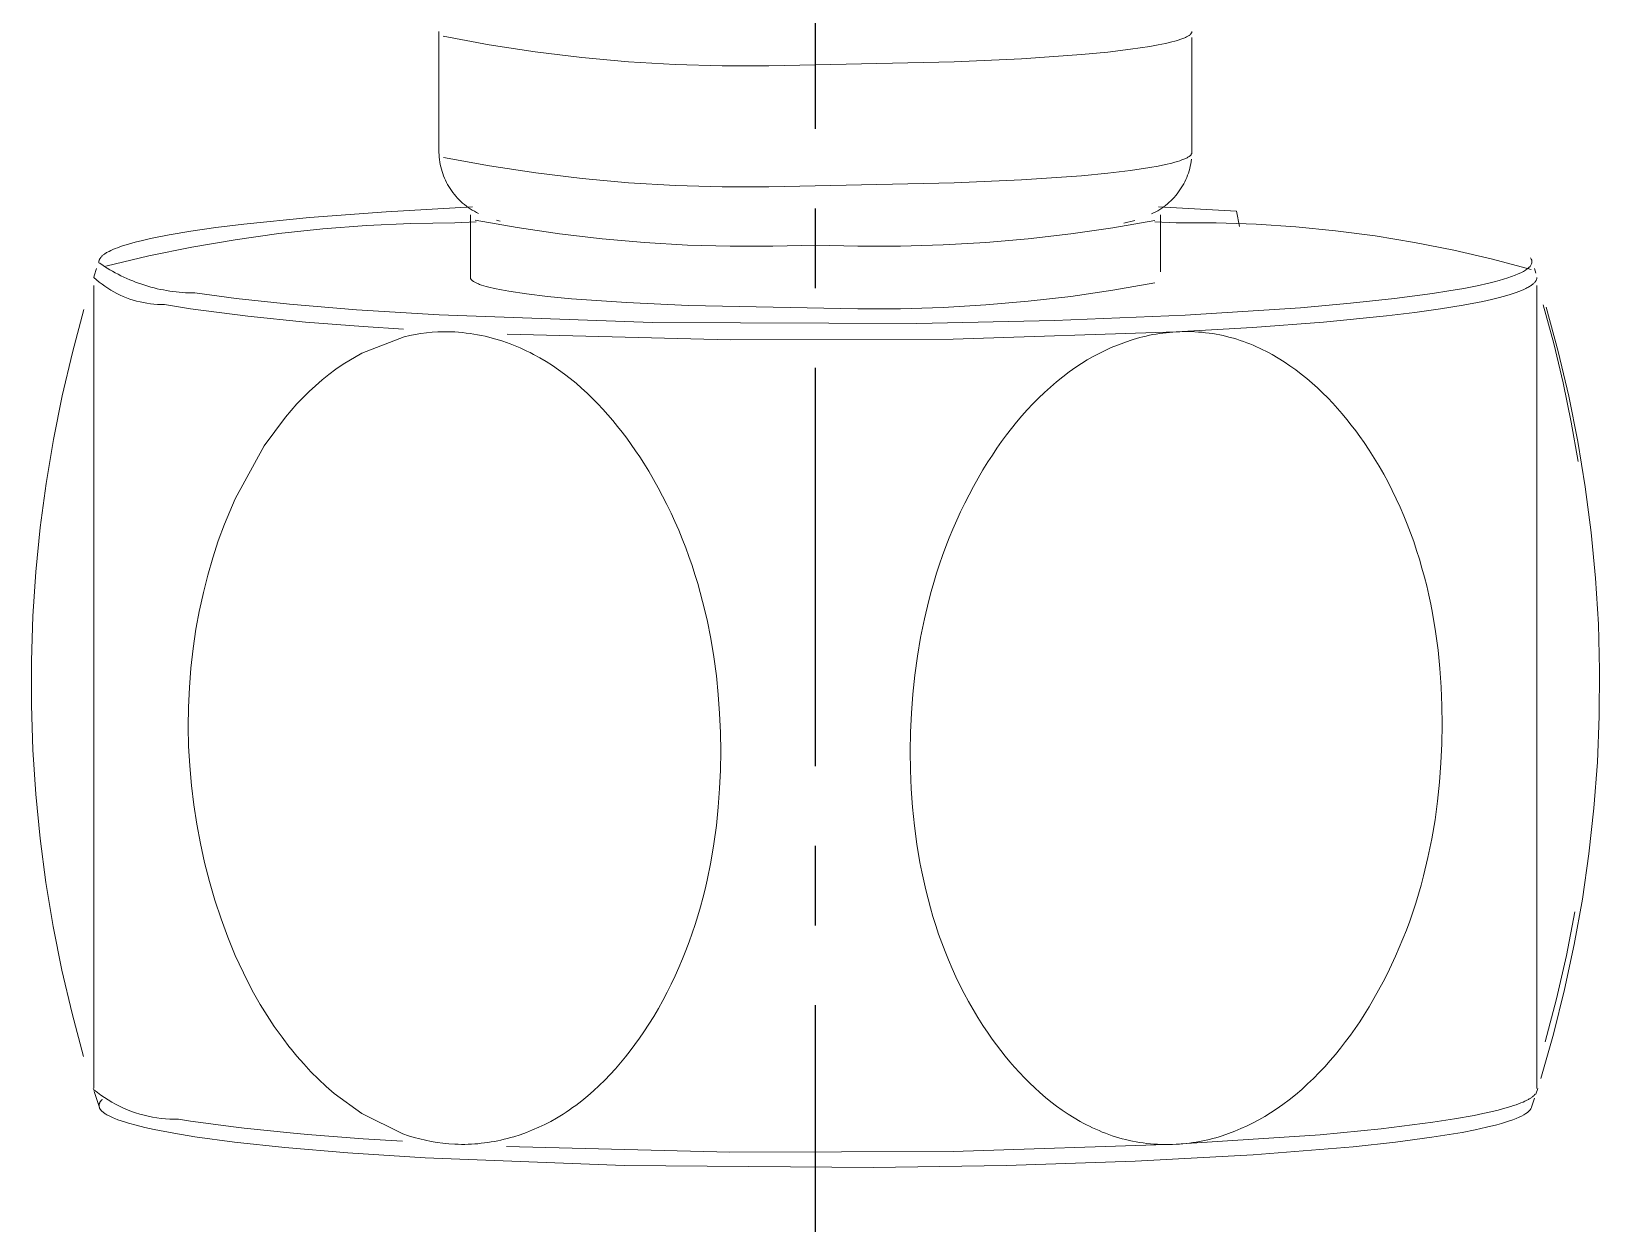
# Model space of a CAD drawing. Header units: millimetres. Extents: x 1991 to 2585, y -1131 to -711.
# Drawn here: x 2390.38 to 2415.38, y -1083.17 to -1064.16 of the extents above; entities that cross this region are included whole.
import ezdxf

# ---------------------------------------------------------------- set-up
doc = ezdxf.new("R2010")
doc.units = ezdxf.units.MM
doc.header["$LTSCALE"] = 0.1
doc.linetypes.add('CENTERX2', pattern=[101.6, 63.5, -12.7, 12.7, -12.7])
doc.layers.get('0').update_dxf_attribs({"lineweight": 13})
doc.layers.add('CENTER', color=1, linetype='CENTERX2')

msp = doc.modelspace()

# ---------------------------------------------------------------- linework, layer by layer
for p, q in [((2396.881, -1064.162), (2396.881, -1066.093)), ((2397.679, -1064.374), (2396.947, -1064.238)), ((2408.688, -1064.293), (2408.65, -1064.306)), ((2408.723, -1064.281), (2408.688, -1064.293)), ((2408.739, -1064.275), (2408.723, -1064.281)), ((2408.754, -1064.269), (2408.739, -1064.275)), ((2408.768, -1064.263), (2408.754, -1064.269)), ((2408.781, -1064.257), (2408.768, -1064.263)), ((2408.794, -1064.251), (2408.781, -1064.257)), ((2408.805, -1064.245), (2408.794, -1064.251)), ((2408.816, -1064.239), (2408.805, -1064.245)), ((2408.826, -1064.233), (2408.816, -1064.239)), ((2408.835, -1064.227), (2408.826, -1064.233)), ((2408.843, -1064.221), (2408.835, -1064.227)), ((2408.851, -1064.215), (2408.843, -1064.221)), ((2408.857, -1064.209), (2408.851, -1064.215)), ((2408.863, -1064.203), (2408.857, -1064.209)), ((2408.868, -1064.197), (2408.863, -1064.203)), ((2408.872, -1064.191), (2408.868, -1064.197)), ((2408.876, -1064.185), (2408.872, -1064.191)), ((2408.878, -1064.179), (2408.876, -1064.185)), ((2408.88, -1064.173), (2408.878, -1064.179)), ((2408.881, -1064.167), (2408.88, -1064.173)), ((2408.881, -1064.162), (2408.881, -1064.167)), ((2408.881, -1066.093), (2408.881, -1064.259)), ((2398.416, -1064.487), (2397.679, -1064.374)), ((2399.157, -1064.577), (2398.416, -1064.487)), ((2407.124, -1064.531), (2406.165, -1064.599)), ((2407.54, -1064.491), (2407.124, -1064.531)), ((2407.903, -1064.448), (2407.54, -1064.491)), ((2408.211, -1064.402), (2407.903, -1064.448)), ((2408.343, -1064.378), (2408.211, -1064.402)), ((2408.46, -1064.354), (2408.343, -1064.378)), ((2408.562, -1064.33), (2408.46, -1064.354)), ((2408.608, -1064.318), (2408.562, -1064.33)), ((2408.65, -1064.306), (2408.608, -1064.318)), ((2399.9, -1064.645), (2399.157, -1064.577)), ((2400.646, -1064.689), (2399.9, -1064.645)), ((2401.392, -1064.711), (2400.646, -1064.689)), ((2402.137, -1064.709), (2401.392, -1064.711)), ((2405.09, -1064.648), (2402.137, -1064.709)), ((2406.165, -1064.599), (2405.09, -1064.648)), ((2396.881, -1066.093), (2396.883, -1066.131)), ((2396.883, -1066.131), (2396.886, -1066.169)), ((2396.886, -1066.169), (2396.89, -1066.207)), ((2396.89, -1066.207), (2396.895, -1066.245)), ((2396.895, -1066.245), (2396.902, -1066.283)), ((2396.902, -1066.283), (2396.91, -1066.32)), ((2397.686, -1066.308), (2396.954, -1066.174)), ((2408.46, -1066.285), (2408.343, -1066.31)), ((2408.562, -1066.261), (2408.46, -1066.285)), ((2408.608, -1066.249), (2408.562, -1066.261)), ((2408.65, -1066.237), (2408.608, -1066.249)), ((2408.688, -1066.225), (2408.65, -1066.237)), ((2408.723, -1066.212), (2408.688, -1066.225)), ((2408.739, -1066.206), (2408.723, -1066.212)), ((2408.754, -1066.2), (2408.739, -1066.206)), ((2408.768, -1066.194), (2408.754, -1066.2)), ((2408.781, -1066.188), (2408.768, -1066.194)), ((2408.794, -1066.182), (2408.781, -1066.188)), ((2408.805, -1066.176), (2408.794, -1066.182)), ((2408.816, -1066.17), (2408.805, -1066.176)), ((2408.826, -1066.164), (2408.816, -1066.17)), ((2408.835, -1066.158), (2408.826, -1066.164)), ((2408.843, -1066.152), (2408.835, -1066.158)), ((2408.851, -1066.146), (2408.843, -1066.152)), ((2408.857, -1066.14), (2408.851, -1066.146)), ((2408.856, -1066.313), (2408.864, -1066.276)), ((2408.863, -1066.134), (2408.857, -1066.14)), ((2408.868, -1066.128), (2408.863, -1066.134)), ((2408.864, -1066.276), (2408.87, -1066.239)), ((2408.872, -1066.122), (2408.868, -1066.128)), ((2408.87, -1066.239), (2408.875, -1066.202)), ((2408.876, -1066.116), (2408.872, -1066.122)), ((2408.878, -1066.11), (2408.876, -1066.116)), ((2408.88, -1066.105), (2408.878, -1066.11)), ((2408.881, -1066.099), (2408.88, -1066.105)), ((2408.881, -1066.093), (2408.881, -1066.099)), ((2396.91, -1066.32), (2396.919, -1066.357)), ((2396.919, -1066.357), (2396.93, -1066.394)), ((2396.93, -1066.394), (2396.942, -1066.43)), ((2396.942, -1066.43), (2396.955, -1066.466)), ((2396.955, -1066.466), (2396.969, -1066.501)), ((2396.969, -1066.501), (2396.984, -1066.536)), ((2396.984, -1066.536), (2397.001, -1066.57)), ((2398.422, -1066.419), (2397.686, -1066.308)), ((2399.162, -1066.508), (2398.422, -1066.419)), ((2399.904, -1066.575), (2399.162, -1066.508)), ((2406.165, -1066.531), (2405.09, -1066.579)), ((2407.124, -1066.463), (2406.165, -1066.531)), ((2407.54, -1066.423), (2407.124, -1066.463)), ((2407.903, -1066.379), (2407.54, -1066.423)), ((2408.211, -1066.333), (2407.903, -1066.379)), ((2408.343, -1066.31), (2408.211, -1066.333)), ((2408.767, -1066.56), (2408.784, -1066.526)), ((2408.784, -1066.526), (2408.799, -1066.492)), ((2408.799, -1066.492), (2408.813, -1066.457)), ((2408.813, -1066.457), (2408.825, -1066.421)), ((2408.825, -1066.421), (2408.837, -1066.385)), ((2408.837, -1066.385), (2408.847, -1066.349)), ((2408.847, -1066.349), (2408.856, -1066.313)), ((2397.001, -1066.57), (2397.019, -1066.604)), ((2397.019, -1066.604), (2397.038, -1066.637)), ((2397.038, -1066.637), (2397.058, -1066.669)), ((2397.058, -1066.669), (2397.08, -1066.701)), ((2397.08, -1066.701), (2397.102, -1066.732)), ((2397.102, -1066.732), (2397.126, -1066.762)), ((2397.126, -1066.762), (2397.15, -1066.791)), ((2397.15, -1066.791), (2397.176, -1066.82)), ((2400.649, -1066.619), (2399.904, -1066.575)), ((2401.394, -1066.641), (2400.649, -1066.619)), ((2402.138, -1066.639), (2401.394, -1066.641)), ((2405.09, -1066.579), (2402.138, -1066.639)), ((2408.599, -1066.808), (2408.623, -1066.779)), ((2408.623, -1066.779), (2408.647, -1066.75)), ((2408.647, -1066.75), (2408.67, -1066.72)), ((2408.67, -1066.72), (2408.691, -1066.69)), ((2408.691, -1066.69), (2408.712, -1066.658)), ((2408.712, -1066.658), (2408.732, -1066.626)), ((2408.732, -1066.626), (2408.75, -1066.593)), ((2408.75, -1066.593), (2408.767, -1066.56)), ((2396.04, -1067.038), (2394.817, -1067.13)), ((2397.414, -1066.961), (2396.04, -1067.038)), ((2397.176, -1066.82), (2397.202, -1066.847)), ((2397.202, -1066.847), (2397.23, -1066.874)), ((2397.23, -1066.874), (2397.258, -1066.9)), ((2397.258, -1066.9), (2397.287, -1066.924)), ((2397.287, -1066.924), (2397.317, -1066.948)), ((2397.317, -1066.948), (2397.348, -1066.97)), ((2397.348, -1066.97), (2397.379, -1066.992)), ((2397.379, -1066.992), (2397.412, -1067.012)), ((2397.412, -1067.012), (2397.445, -1067.031)), ((2397.445, -1067.031), (2397.478, -1067.049)), ((2397.478, -1067.049), (2397.513, -1067.066)), ((2408.271, -1067.057), (2408.305, -1067.039)), ((2408.305, -1067.039), (2408.337, -1067.021)), ((2408.337, -1067.021), (2408.37, -1067.001)), ((2409.593, -1067.03), (2408.349, -1066.961)), ((2408.37, -1067.001), (2408.401, -1066.98)), ((2408.401, -1066.98), (2408.432, -1066.959)), ((2408.432, -1066.959), (2408.462, -1066.936)), ((2408.462, -1066.936), (2408.491, -1066.912)), ((2408.491, -1066.912), (2408.519, -1066.887)), ((2408.519, -1066.887), (2408.546, -1066.862)), ((2408.546, -1066.862), (2408.573, -1066.835)), ((2408.573, -1066.835), (2408.599, -1066.808)), ((2409.641, -1067.275), (2409.593, -1067.03)), ((2393.325, -1067.29), (2392.927, -1067.347)), ((2393.773, -1067.235), (2393.325, -1067.29)), ((2394.817, -1067.13), (2393.773, -1067.235)), ((2395.728, -1067.258), (2395.028, -1067.312)), ((2396.43, -1067.227), (2395.728, -1067.258)), ((2397.131, -1067.217), (2396.43, -1067.227)), ((2397.131, -1067.217), (2397.474, -1067.201)), ((2397.381, -1067.089), (2397.381, -1068.085)), ((2397.46, -1067.17), (2398.129, -1067.289)), ((2397.795, -1067.173), (2397.854, -1067.19)), ((2398.129, -1067.289), (2398.803, -1067.389)), ((2406.949, -1067.391), (2407.621, -1067.293)), ((2407.621, -1067.293), (2408.29, -1067.176)), ((2407.797, -1067.219), (2407.97, -1067.175)), ((2408.237, -1067.073), (2408.271, -1067.057)), ((2408.289, -1067.201), (2408.631, -1067.217)), ((2408.381, -1067.998), (2408.381, -1067.089)), ((2408.631, -1067.217), (2409.268, -1067.217)), ((2409.268, -1067.217), (2409.904, -1067.238)), ((2409.904, -1067.238), (2410.539, -1067.279)), ((2410.539, -1067.279), (2411.172, -1067.341)), ((2391.932, -1067.553), (2391.838, -1067.582)), ((2392.037, -1067.523), (2391.932, -1067.553)), ((2392.155, -1067.494), (2392.037, -1067.523)), ((2392.284, -1067.464), (2392.155, -1067.494)), ((2392.581, -1067.405), (2392.284, -1067.464)), ((2392.927, -1067.347), (2392.581, -1067.405)), ((2393.635, -1067.484), (2392.943, -1067.602)), ((2394.33, -1067.387), (2393.635, -1067.484)), ((2395.028, -1067.312), (2394.33, -1067.387)), ((2398.803, -1067.389), (2399.48, -1067.469)), ((2399.48, -1067.469), (2400.159, -1067.529)), ((2400.159, -1067.529), (2400.84, -1067.569)), ((2404.918, -1067.567), (2405.597, -1067.528)), ((2405.597, -1067.528), (2406.274, -1067.469)), ((2406.274, -1067.469), (2406.949, -1067.391)), ((2411.172, -1067.341), (2411.803, -1067.423)), ((2411.803, -1067.423), (2412.43, -1067.527)), ((2412.43, -1067.527), (2413.054, -1067.65)), ((2391.469, -1067.802), (2391.466, -1067.809)), ((2391.472, -1067.795), (2391.469, -1067.802)), ((2391.475, -1067.788), (2391.472, -1067.795)), ((2391.479, -1067.781), (2391.475, -1067.788)), ((2391.484, -1067.774), (2391.479, -1067.781)), ((2391.489, -1067.768), (2391.484, -1067.774)), ((2391.494, -1067.761), (2391.489, -1067.768)), ((2391.501, -1067.754), (2391.494, -1067.761)), ((2391.507, -1067.747), (2391.501, -1067.754)), ((2391.515, -1067.74), (2391.507, -1067.747)), ((2391.523, -1067.733), (2391.515, -1067.74)), ((2391.531, -1067.726), (2391.523, -1067.733)), ((2391.541, -1067.719), (2391.531, -1067.726)), ((2391.55, -1067.712), (2391.541, -1067.719)), ((2391.561, -1067.705), (2391.55, -1067.712)), ((2391.572, -1067.698), (2391.561, -1067.705)), ((2391.583, -1067.69), (2391.572, -1067.698)), ((2392.255, -1067.742), (2391.572, -1067.904)), ((2391.596, -1067.683), (2391.583, -1067.69)), ((2391.609, -1067.676), (2391.596, -1067.683)), ((2391.622, -1067.669), (2391.609, -1067.676)), ((2391.651, -1067.655), (2391.622, -1067.669)), ((2391.683, -1067.64), (2391.651, -1067.655)), ((2391.718, -1067.626), (2391.683, -1067.64)), ((2391.755, -1067.611), (2391.718, -1067.626)), ((2391.795, -1067.597), (2391.755, -1067.611)), ((2391.838, -1067.582), (2391.795, -1067.597)), ((2392.943, -1067.602), (2392.255, -1067.742)), ((2400.84, -1067.569), (2401.521, -1067.589)), ((2401.521, -1067.589), (2402.202, -1067.589)), ((2402.202, -1067.589), (2402.881, -1067.569)), ((2402.881, -1067.569), (2403.559, -1067.588)), ((2403.559, -1067.588), (2404.239, -1067.587)), ((2404.239, -1067.587), (2404.918, -1067.567)), ((2413.054, -1067.65), (2413.674, -1067.794)), ((2413.674, -1067.794), (2414.289, -1067.958)), ((2414.291, -1067.793), (2414.28, -1067.775)), ((2414.298, -1067.812), (2414.291, -1067.793)), ((2391.423, -1067.942), (2391.386, -1068.058)), ((2391.467, -1067.808), (2391.454, -1067.847)), ((2391.464, -1067.853), (2391.506, -1067.881)), ((2391.506, -1067.881), (2391.548, -1067.909)), ((2391.548, -1067.909), (2391.59, -1067.936)), ((2391.59, -1067.936), (2391.633, -1067.962)), ((2391.633, -1067.962), (2391.677, -1067.987)), ((2391.677, -1067.987), (2391.722, -1068.012)), ((2391.722, -1068.012), (2391.767, -1068.035)), ((2391.767, -1068.035), (2391.812, -1068.058)), ((2413.976, -1068.07), (2414.031, -1068.05)), ((2414.031, -1068.05), (2414.081, -1068.029)), ((2414.081, -1068.029), (2414.125, -1068.009)), ((2414.125, -1068.009), (2414.164, -1067.988)), ((2414.164, -1067.988), (2414.198, -1067.968)), ((2414.198, -1067.968), (2414.227, -1067.948)), ((2414.227, -1067.948), (2414.251, -1067.928)), ((2414.251, -1067.928), (2414.27, -1067.908)), ((2414.27, -1067.908), (2414.284, -1067.888)), ((2414.284, -1067.888), (2414.294, -1067.869)), ((2414.294, -1067.869), (2414.299, -1067.85)), ((2414.3, -1067.831), (2414.298, -1067.812)), ((2414.299, -1067.85), (2414.3, -1067.831)), ((2414.363, -1068.015), (2414.34, -1067.942)), ((2391.385, -1068.06), (2391.381, -1068.085)), ((2391.381, -1068.085), (2391.423, -1068.123)), ((2391.381, -1068.364), (2391.381, -1068.212)), ((2391.423, -1068.123), (2391.466, -1068.159)), ((2391.466, -1068.159), (2391.511, -1068.193)), ((2391.511, -1068.193), (2391.556, -1068.226)), ((2391.556, -1068.226), (2391.602, -1068.257)), ((2391.602, -1068.257), (2391.65, -1068.287)), ((2391.65, -1068.287), (2391.699, -1068.315)), ((2391.812, -1068.058), (2391.858, -1068.08)), ((2391.858, -1068.08), (2391.904, -1068.102)), ((2391.904, -1068.102), (2391.951, -1068.122)), ((2391.951, -1068.122), (2391.999, -1068.141)), ((2391.999, -1068.141), (2392.046, -1068.16)), ((2392.046, -1068.16), (2392.094, -1068.178)), ((2392.094, -1068.178), (2392.143, -1068.194)), ((2392.143, -1068.194), (2392.191, -1068.21)), ((2392.191, -1068.21), (2392.24, -1068.225)), ((2392.24, -1068.225), (2392.29, -1068.239)), ((2392.29, -1068.239), (2392.339, -1068.252)), ((2392.339, -1068.252), (2392.389, -1068.264)), ((2392.389, -1068.264), (2392.439, -1068.275)), ((2392.439, -1068.275), (2392.489, -1068.285)), ((2392.489, -1068.285), (2392.539, -1068.294)), ((2392.539, -1068.294), (2392.589, -1068.302)), ((2392.589, -1068.302), (2392.64, -1068.31)), ((2397.381, -1068.085), (2397.382, -1068.091)), ((2397.382, -1068.091), (2397.383, -1068.096)), ((2397.383, -1068.096), (2397.385, -1068.101)), ((2397.385, -1068.101), (2397.387, -1068.107)), ((2397.387, -1068.107), (2397.39, -1068.112)), ((2397.39, -1068.112), (2397.394, -1068.118)), ((2397.394, -1068.118), (2397.398, -1068.123)), ((2397.398, -1068.123), (2397.404, -1068.128)), ((2397.404, -1068.128), (2397.41, -1068.134)), ((2397.41, -1068.134), (2397.417, -1068.139)), ((2397.417, -1068.139), (2397.424, -1068.145)), ((2397.424, -1068.145), (2397.432, -1068.15)), ((2397.432, -1068.15), (2397.441, -1068.156)), ((2397.441, -1068.156), (2397.451, -1068.162)), ((2397.451, -1068.162), (2397.462, -1068.167)), ((2397.462, -1068.167), (2397.473, -1068.173)), ((2397.473, -1068.173), (2397.486, -1068.178)), ((2397.486, -1068.178), (2397.499, -1068.184)), ((2397.499, -1068.184), (2397.512, -1068.189)), ((2397.512, -1068.189), (2397.527, -1068.195)), ((2397.527, -1068.195), (2397.559, -1068.206)), ((2397.559, -1068.206), (2397.594, -1068.217)), ((2397.594, -1068.217), (2397.632, -1068.228)), ((2397.632, -1068.228), (2397.674, -1068.24)), ((2397.674, -1068.24), (2397.768, -1068.262)), ((2397.768, -1068.262), (2397.875, -1068.284)), ((2397.875, -1068.284), (2397.996, -1068.306)), ((2406.949, -1068.387), (2407.621, -1068.289)), ((2407.621, -1068.289), (2408.29, -1068.173)), ((2412.714, -1068.341), (2412.977, -1068.3)), ((2412.977, -1068.3), (2413.214, -1068.259)), ((2413.214, -1068.259), (2413.426, -1068.217)), ((2413.426, -1068.217), (2413.614, -1068.175)), ((2413.614, -1068.175), (2413.698, -1068.154)), ((2413.698, -1068.154), (2413.776, -1068.133)), ((2413.776, -1068.133), (2413.849, -1068.112)), ((2413.849, -1068.112), (2413.915, -1068.091)), ((2413.915, -1068.091), (2413.976, -1068.07)), ((2414.133, -1068.292), (2414.093, -1068.308)), ((2414.171, -1068.276), (2414.133, -1068.292)), ((2414.205, -1068.26), (2414.171, -1068.276)), ((2414.221, -1068.252), (2414.205, -1068.26)), ((2414.236, -1068.244), (2414.221, -1068.252)), ((2414.25, -1068.236), (2414.236, -1068.244)), ((2414.264, -1068.228), (2414.25, -1068.236)), ((2414.277, -1068.22), (2414.264, -1068.228)), ((2414.289, -1068.212), (2414.277, -1068.22)), ((2414.3, -1068.204), (2414.289, -1068.212)), ((2414.311, -1068.196), (2414.3, -1068.204)), ((2414.321, -1068.188), (2414.311, -1068.196)), ((2414.33, -1068.18), (2414.321, -1068.188)), ((2414.338, -1068.172), (2414.33, -1068.18)), ((2414.346, -1068.164), (2414.338, -1068.172)), ((2414.353, -1068.156), (2414.346, -1068.164)), ((2414.359, -1068.149), (2414.353, -1068.156)), ((2414.364, -1068.141), (2414.359, -1068.149)), ((2414.369, -1068.133), (2414.364, -1068.141)), ((2414.373, -1068.125), (2414.369, -1068.133)), ((2414.376, -1068.117), (2414.373, -1068.125)), ((2414.378, -1068.109), (2414.376, -1068.117)), ((2414.38, -1068.101), (2414.378, -1068.109)), ((2414.381, -1068.093), (2414.38, -1068.101)), ((2414.381, -1068.085), (2414.381, -1068.093)), ((2414.381, -1068.212), (2414.381, -1081.014)), ((2391.381, -1068.777), (2391.381, -1068.364)), ((2391.699, -1068.315), (2391.748, -1068.341)), ((2391.748, -1068.341), (2391.799, -1068.366)), ((2391.799, -1068.366), (2391.85, -1068.389)), ((2391.85, -1068.389), (2391.902, -1068.41)), ((2391.902, -1068.41), (2391.954, -1068.429)), ((2391.954, -1068.429), (2392.008, -1068.446)), ((2392.008, -1068.446), (2392.062, -1068.462)), ((2392.062, -1068.462), (2392.116, -1068.475)), ((2392.116, -1068.475), (2392.171, -1068.487)), ((2392.171, -1068.487), (2392.226, -1068.497)), ((2392.226, -1068.497), (2392.281, -1068.505)), ((2392.281, -1068.505), (2392.337, -1068.511)), ((2392.337, -1068.511), (2392.393, -1068.515)), ((2392.393, -1068.515), (2392.449, -1068.517)), ((2392.449, -1068.517), (2392.505, -1068.518)), ((2392.922, -1068.587), (2392.505, -1068.518)), ((2392.64, -1068.31), (2392.69, -1068.316)), ((2392.69, -1068.316), (2392.741, -1068.321)), ((2392.741, -1068.321), (2392.791, -1068.325)), ((2392.791, -1068.325), (2392.842, -1068.328)), ((2392.842, -1068.328), (2392.892, -1068.331)), ((2392.892, -1068.331), (2392.942, -1068.332)), ((2392.942, -1068.332), (2392.992, -1068.333)), ((2392.992, -1068.333), (2393.651, -1068.421)), ((2393.651, -1068.421), (2394.499, -1068.511)), ((2394.499, -1068.511), (2395.568, -1068.599)), ((2397.996, -1068.306), (2398.278, -1068.348)), ((2398.278, -1068.348), (2398.612, -1068.388)), ((2398.612, -1068.388), (2398.992, -1068.424)), ((2398.992, -1068.424), (2399.872, -1068.487)), ((2399.872, -1068.487), (2400.857, -1068.531)), ((2400.857, -1068.531), (2403.559, -1068.584)), ((2404.918, -1068.563), (2405.597, -1068.524)), ((2405.597, -1068.524), (2406.274, -1068.465)), ((2406.274, -1068.465), (2406.949, -1068.387)), ((2410.614, -1068.567), (2411.41, -1068.497)), ((2411.41, -1068.497), (2412.112, -1068.421)), ((2412.112, -1068.421), (2412.714, -1068.341)), ((2413.203, -1068.527), (2412.841, -1068.587)), ((2413.519, -1068.466), (2413.203, -1068.527)), ((2413.658, -1068.435), (2413.519, -1068.466)), ((2413.786, -1068.404), (2413.658, -1068.435)), ((2413.901, -1068.372), (2413.786, -1068.404)), ((2413.953, -1068.356), (2413.901, -1068.372)), ((2414.003, -1068.34), (2413.953, -1068.356)), ((2414.05, -1068.324), (2414.003, -1068.34)), ((2414.093, -1068.308), (2414.05, -1068.324)), ((2414.481, -1068.521), (2414.649, -1069.14)), ((2391.223, -1068.598), (2391.038, -1069.283)), ((2391.381, -1070.267), (2391.381, -1068.777)), ((2392.922, -1068.587), (2393.836, -1068.703)), ((2393.836, -1068.703), (2394.752, -1068.797)), ((2394.752, -1068.797), (2395.67, -1068.866)), ((2395.568, -1068.599), (2396.883, -1068.682)), ((2396.883, -1068.682), (2400.285, -1068.804)), ((2403.559, -1068.584), (2404.239, -1068.583)), ((2404.239, -1068.583), (2404.918, -1068.563)), ((2404.497, -1068.82), (2406.691, -1068.773)), ((2406.691, -1068.773), (2408.773, -1068.688)), ((2408.773, -1068.688), (2410.614, -1068.567)), ((2410.976, -1068.797), (2409.846, -1068.883)), ((2411.985, -1068.698), (2410.976, -1068.797)), ((2412.434, -1068.643), (2411.985, -1068.698)), ((2412.841, -1068.587), (2412.434, -1068.643)), ((2414.721, -1069.266), (2414.529, -1068.558)), ((2396.327, -1069.033), (2395.653, -1069.292)), ((2396.315, -1068.908), (2395.67, -1068.866)), ((2396.414, -1069.012), (2396.326, -1069.032)), ((2396.503, -1068.994), (2396.414, -1069.012)), ((2396.592, -1068.979), (2396.503, -1068.994)), ((2396.681, -1068.968), (2396.592, -1068.979)), ((2396.771, -1068.959), (2396.681, -1068.968)), ((2396.861, -1068.953), (2396.771, -1068.959)), ((2396.951, -1068.95), (2396.861, -1068.953)), ((2397.041, -1068.95), (2396.951, -1068.95)), ((2397.131, -1068.953), (2397.041, -1068.95)), ((2397.194, -1068.958), (2397.131, -1068.953)), ((2397.255, -1068.964), (2397.194, -1068.958)), ((2397.316, -1068.971), (2397.255, -1068.964)), ((2397.377, -1068.979), (2397.316, -1068.971)), ((2397.437, -1068.988), (2397.377, -1068.979)), ((2397.497, -1068.998), (2397.437, -1068.988)), ((2397.556, -1069.01), (2397.497, -1068.998)), ((2397.615, -1069.023), (2397.556, -1069.01)), ((2397.673, -1069.037), (2397.615, -1069.023)), ((2397.731, -1069.051), (2397.673, -1069.037)), ((2397.788, -1069.068), (2397.731, -1069.051)), ((2401.523, -1069.081), (2397.969, -1068.992)), ((2400.285, -1068.804), (2404.497, -1068.82)), ((2408.631, -1068.953), (2405.078, -1069.068)), ((2408.049, -1069.045), (2407.997, -1069.059)), ((2408.101, -1069.031), (2408.049, -1069.045)), ((2408.153, -1069.019), (2408.101, -1069.031)), ((2408.205, -1069.008), (2408.153, -1069.019)), ((2408.258, -1068.997), (2408.205, -1069.008)), ((2408.311, -1068.988), (2408.258, -1068.997)), ((2408.364, -1068.98), (2408.311, -1068.988)), ((2408.417, -1068.972), (2408.364, -1068.98)), ((2408.47, -1068.966), (2408.417, -1068.972)), ((2408.524, -1068.961), (2408.47, -1068.966)), ((2408.578, -1068.956), (2408.524, -1068.961)), ((2408.631, -1068.953), (2408.578, -1068.956)), ((2409.846, -1068.883), (2408.631, -1068.953)), ((2408.691, -1068.95), (2408.631, -1068.953)), ((2408.751, -1068.949), (2408.691, -1068.95)), ((2408.81, -1068.949), (2408.751, -1068.949)), ((2408.869, -1068.949), (2408.81, -1068.949)), ((2408.927, -1068.952), (2408.869, -1068.949)), ((2408.985, -1068.955), (2408.927, -1068.952)), ((2409.043, -1068.96), (2408.985, -1068.955)), ((2409.1, -1068.966), (2409.043, -1068.96)), ((2409.157, -1068.973), (2409.1, -1068.966)), ((2409.213, -1068.981), (2409.157, -1068.973)), ((2409.27, -1068.991), (2409.213, -1068.981)), ((2409.325, -1069.001), (2409.27, -1068.991)), ((2409.38, -1069.013), (2409.325, -1069.001)), ((2409.435, -1069.026), (2409.38, -1069.013)), ((2409.489, -1069.04), (2409.435, -1069.026)), ((2409.543, -1069.055), (2409.489, -1069.04)), ((2391.038, -1069.283), (2390.875, -1069.974)), ((2395.653, -1069.292), (2395.352, -1069.47)), ((2397.845, -1069.085), (2397.788, -1069.068)), ((2397.901, -1069.103), (2397.845, -1069.085)), ((2397.957, -1069.122), (2397.901, -1069.103)), ((2398.013, -1069.142), (2397.957, -1069.122)), ((2398.067, -1069.163), (2398.013, -1069.142)), ((2398.122, -1069.186), (2398.067, -1069.163)), ((2398.176, -1069.209), (2398.122, -1069.186)), ((2398.229, -1069.233), (2398.176, -1069.209)), ((2398.282, -1069.258), (2398.229, -1069.233)), ((2398.335, -1069.284), (2398.282, -1069.258)), ((2398.387, -1069.311), (2398.335, -1069.284)), ((2405.078, -1069.068), (2401.523, -1069.081)), ((2407.402, -1069.297), (2407.307, -1069.347)), ((2407.498, -1069.249), (2407.402, -1069.297)), ((2407.595, -1069.204), (2407.498, -1069.249)), ((2407.694, -1069.163), (2407.595, -1069.204)), ((2407.794, -1069.125), (2407.694, -1069.163)), ((2407.895, -1069.09), (2407.794, -1069.125)), ((2407.946, -1069.074), (2407.895, -1069.09)), ((2407.997, -1069.059), (2407.946, -1069.074)), ((2409.597, -1069.071), (2409.543, -1069.055)), ((2409.65, -1069.089), (2409.597, -1069.071)), ((2409.703, -1069.107), (2409.65, -1069.089)), ((2409.755, -1069.126), (2409.703, -1069.107)), ((2409.807, -1069.146), (2409.755, -1069.126)), ((2409.859, -1069.167), (2409.807, -1069.146)), ((2409.91, -1069.19), (2409.859, -1069.167)), ((2409.96, -1069.213), (2409.91, -1069.19)), ((2410.011, -1069.237), (2409.96, -1069.213)), ((2410.06, -1069.262), (2410.011, -1069.237)), ((2410.11, -1069.288), (2410.06, -1069.262)), ((2410.159, -1069.314), (2410.11, -1069.288)), ((2414.649, -1069.14), (2414.798, -1069.763)), ((2414.889, -1069.98), (2414.721, -1069.266)), ((2395.238, -1069.55), (2395.127, -1069.633)), ((2395.352, -1069.47), (2395.238, -1069.55)), ((2398.489, -1069.367), (2398.387, -1069.311)), ((2398.59, -1069.427), (2398.489, -1069.367)), ((2398.689, -1069.49), (2398.59, -1069.427)), ((2398.786, -1069.556), (2398.689, -1069.49)), ((2407.033, -1069.516), (2406.927, -1069.59)), ((2407.123, -1069.457), (2407.033, -1069.516)), ((2407.214, -1069.401), (2407.123, -1069.457)), ((2407.307, -1069.347), (2407.214, -1069.401)), ((2410.255, -1069.37), (2410.159, -1069.314)), ((2410.35, -1069.43), (2410.255, -1069.37)), ((2410.443, -1069.492), (2410.35, -1069.43)), ((2410.535, -1069.558), (2410.443, -1069.492)), ((2395.019, -1069.72), (2394.914, -1069.811)), ((2395.127, -1069.633), (2395.019, -1069.72)), ((2398.881, -1069.626), (2398.786, -1069.556)), ((2398.974, -1069.698), (2398.881, -1069.626)), ((2399.065, -1069.773), (2398.974, -1069.698)), ((2399.154, -1069.851), (2399.065, -1069.773)), ((2406.724, -1069.748), (2406.625, -1069.832)), ((2406.824, -1069.668), (2406.724, -1069.748)), ((2406.927, -1069.59), (2406.824, -1069.668)), ((2410.624, -1069.626), (2410.535, -1069.558)), ((2410.712, -1069.697), (2410.624, -1069.626)), ((2410.798, -1069.771), (2410.712, -1069.697)), ((2410.883, -1069.847), (2410.798, -1069.771)), ((2414.798, -1069.763), (2414.928, -1070.391)), ((2390.875, -1069.974), (2390.736, -1070.67)), ((2394.712, -1070.002), (2394.617, -1070.102)), ((2394.812, -1069.905), (2394.712, -1070.002)), ((2394.914, -1069.811), (2394.812, -1069.905)), ((2399.242, -1069.931), (2399.154, -1069.851)), ((2399.327, -1070.014), (2399.242, -1069.931)), ((2399.411, -1070.099), (2399.327, -1070.014)), ((2406.436, -1070.009), (2406.345, -1070.101)), ((2406.53, -1069.919), (2406.436, -1070.009)), ((2406.625, -1069.832), (2406.53, -1069.919)), ((2410.965, -1069.926), (2410.883, -1069.847)), ((2411.046, -1070.007), (2410.965, -1069.926)), ((2411.125, -1070.09), (2411.046, -1070.007)), ((2415.032, -1070.699), (2414.889, -1069.98)), ((2391.381, -1070.361), (2391.381, -1070.267)), ((2394.524, -1070.206), (2394.435, -1070.312)), ((2394.617, -1070.102), (2394.524, -1070.206)), ((2399.493, -1070.186), (2399.411, -1070.099)), ((2399.573, -1070.276), (2399.493, -1070.186)), ((2399.651, -1070.367), (2399.573, -1070.276)), ((2406.171, -1070.293), (2406.087, -1070.393)), ((2406.257, -1070.196), (2406.171, -1070.293)), ((2406.345, -1070.101), (2406.257, -1070.196)), ((2411.202, -1070.174), (2411.125, -1070.09)), ((2411.277, -1070.261), (2411.202, -1070.174)), ((2411.35, -1070.349), (2411.277, -1070.261)), ((2391.381, -1070.615), (2391.381, -1070.361)), ((2394.434, -1070.311), (2394.095, -1070.77)), ((2399.727, -1070.46), (2399.651, -1070.367)), ((2399.801, -1070.554), (2399.727, -1070.46)), ((2406.005, -1070.494), (2405.926, -1070.597)), ((2406.087, -1070.393), (2406.005, -1070.494)), ((2411.422, -1070.439), (2411.35, -1070.349)), ((2411.492, -1070.531), (2411.422, -1070.439)), ((2411.559, -1070.623), (2411.492, -1070.531)), ((2414.928, -1070.391), (2415.039, -1071.022)), ((2390.736, -1070.67), (2390.619, -1071.37)), ((2391.381, -1071.272), (2391.381, -1070.615)), ((2394.097, -1070.771), (2393.632, -1071.613)), ((2399.874, -1070.65), (2399.801, -1070.554)), ((2399.944, -1070.748), (2399.874, -1070.65)), ((2400.013, -1070.847), (2399.944, -1070.748)), ((2405.849, -1070.702), (2405.774, -1070.809)), ((2405.926, -1070.597), (2405.849, -1070.702)), ((2411.625, -1070.717), (2411.559, -1070.623)), ((2411.708, -1070.84), (2411.625, -1070.717)), ((2415.151, -1071.423), (2415.032, -1070.699)), ((2400.08, -1070.946), (2400.013, -1070.847)), ((2400.145, -1071.047), (2400.08, -1070.946)), ((2400.225, -1071.176), (2400.145, -1071.047)), ((2405.631, -1071.025), (2405.551, -1071.155)), ((2405.702, -1070.916), (2405.631, -1071.025)), ((2405.774, -1070.809), (2405.702, -1070.916)), ((2411.788, -1070.966), (2411.708, -1070.84)), ((2411.864, -1071.093), (2411.788, -1070.966)), ((2391.381, -1072.705), (2391.381, -1071.272)), ((2400.301, -1071.307), (2400.225, -1071.176)), ((2405.474, -1071.285), (2405.4, -1071.417)), ((2405.551, -1071.155), (2405.474, -1071.285)), ((2411.938, -1071.221), (2411.864, -1071.093)), ((2412.008, -1071.351), (2411.938, -1071.221)), ((2390.619, -1071.37), (2390.526, -1072.073)), ((2400.375, -1071.438), (2400.301, -1071.307)), ((2400.446, -1071.571), (2400.375, -1071.438)), ((2405.329, -1071.55), (2405.261, -1071.685)), ((2405.4, -1071.417), (2405.329, -1071.55)), ((2412.075, -1071.482), (2412.008, -1071.351)), ((2412.139, -1071.615), (2412.075, -1071.482)), ((2415.246, -1072.151), (2415.151, -1071.423)), ((2393.632, -1071.613), (2393.46, -1072.018)), ((2400.514, -1071.705), (2400.446, -1071.571)), ((2400.58, -1071.841), (2400.514, -1071.705)), ((2405.261, -1071.685), (2405.195, -1071.821)), ((2412.201, -1071.749), (2412.139, -1071.615)), ((2412.259, -1071.884), (2412.201, -1071.749)), ((2393.461, -1072.018), (2393.363, -1072.286)), ((2400.642, -1071.977), (2400.58, -1071.841)), ((2400.702, -1072.115), (2400.642, -1071.977)), ((2405.132, -1071.957), (2405.072, -1072.096)), ((2405.195, -1071.821), (2405.132, -1071.957)), ((2412.314, -1072.02), (2412.259, -1071.884)), ((2412.367, -1072.158), (2412.314, -1072.02)), ((2390.526, -1072.073), (2390.455, -1072.779)), ((2393.363, -1072.286), (2393.274, -1072.558)), ((2400.759, -1072.254), (2400.702, -1072.115)), ((2400.813, -1072.394), (2400.759, -1072.254)), ((2405.015, -1072.235), (2404.96, -1072.375)), ((2405.072, -1072.096), (2405.015, -1072.235)), ((2412.416, -1072.296), (2412.367, -1072.158)), ((2412.463, -1072.436), (2412.416, -1072.296)), ((2415.315, -1072.881), (2415.246, -1072.151)), ((2400.865, -1072.534), (2400.813, -1072.394)), ((2400.914, -1072.676), (2400.865, -1072.534)), ((2404.908, -1072.516), (2404.859, -1072.659)), ((2404.96, -1072.375), (2404.908, -1072.516)), ((2412.507, -1072.577), (2412.463, -1072.436)), ((2390.455, -1072.779), (2390.408, -1073.487)), ((2391.382, -1073.386), (2391.382, -1072.705)), ((2393.274, -1072.558), (2393.195, -1072.832)), ((2400.96, -1072.819), (2400.914, -1072.676)), ((2404.813, -1072.802), (2404.768, -1072.946)), ((2404.859, -1072.659), (2404.813, -1072.802)), ((2412.548, -1072.718), (2412.507, -1072.577)), ((2412.587, -1072.861), (2412.548, -1072.718)), ((2393.195, -1072.832), (2393.126, -1073.109)), ((2401.004, -1072.962), (2400.96, -1072.819)), ((2401.045, -1073.107), (2401.004, -1072.962)), ((2404.768, -1072.946), (2404.727, -1073.091)), ((2412.623, -1073.004), (2412.587, -1072.861)), ((2412.656, -1073.148), (2412.623, -1073.004)), ((2415.36, -1073.613), (2415.315, -1072.881)), ((2393.126, -1073.109), (2393.066, -1073.388)), ((2401.083, -1073.252), (2401.045, -1073.107)), ((2401.153, -1073.544), (2401.083, -1073.252)), ((2404.688, -1073.237), (2404.618, -1073.53)), ((2404.727, -1073.091), (2404.688, -1073.237)), ((2412.687, -1073.293), (2412.656, -1073.148)), ((2412.715, -1073.438), (2412.687, -1073.293)), ((2390.408, -1073.487), (2390.385, -1074.196)), ((2391.381, -1074.589), (2391.381, -1073.386)), ((2393.062, -1073.387), (2393.007, -1073.694)), ((2401.212, -1073.839), (2401.153, -1073.544)), ((2404.618, -1073.53), (2404.558, -1073.827)), ((2412.764, -1073.731), (2412.715, -1073.438)), ((2393.007, -1073.694), (2392.962, -1074.003)), ((2412.804, -1074.025), (2412.764, -1073.731)), ((2415.38, -1074.346), (2415.36, -1073.613)), ((2392.962, -1074.003), (2392.927, -1074.313)), ((2401.262, -1074.136), (2401.212, -1073.839)), ((2404.558, -1073.827), (2404.507, -1074.125)), ((2412.833, -1074.321), (2412.804, -1074.025)), ((2390.385, -1074.196), (2390.384, -1074.906)), ((2401.302, -1074.435), (2401.262, -1074.136)), ((2404.507, -1074.125), (2404.466, -1074.426)), ((2392.927, -1074.313), (2392.903, -1074.624)), ((2401.332, -1074.735), (2401.302, -1074.435)), ((2404.466, -1074.426), (2404.434, -1074.728)), ((2412.854, -1074.619), (2412.833, -1074.321)), ((2415.374, -1075.08), (2415.38, -1074.346)), ((2391.381, -1075.094), (2391.381, -1074.589)), ((2392.903, -1074.624), (2392.889, -1074.936)), ((2401.354, -1075.037), (2401.332, -1074.735)), ((2404.434, -1074.728), (2404.412, -1075.032)), ((2412.866, -1074.917), (2412.854, -1074.619)), ((2390.384, -1074.906), (2390.407, -1075.615)), ((2392.889, -1074.936), (2392.885, -1075.248)), ((2401.367, -1075.339), (2401.354, -1075.037)), ((2404.412, -1075.032), (2404.398, -1075.336)), ((2412.87, -1075.215), (2412.866, -1074.917)), ((2391.381, -1078.552), (2391.381, -1075.094)), ((2392.885, -1075.248), (2392.891, -1075.56)), ((2412.865, -1075.521), (2412.87, -1075.215)), ((2415.344, -1075.812), (2415.374, -1075.08)), ((2401.371, -1075.643), (2401.367, -1075.339)), ((2404.398, -1075.336), (2404.393, -1075.641)), ((2412.851, -1075.826), (2412.865, -1075.521)), ((2390.407, -1075.615), (2390.454, -1076.323)), ((2392.891, -1075.56), (2392.908, -1075.872)), ((2401.366, -1075.938), (2401.371, -1075.643)), ((2404.393, -1075.641), (2404.396, -1075.938)), ((2392.908, -1075.872), (2392.935, -1076.183)), ((2401.354, -1076.234), (2401.366, -1075.938)), ((2404.396, -1075.938), (2404.408, -1076.236)), ((2412.829, -1076.13), (2412.851, -1075.826)), ((2415.289, -1076.544), (2415.344, -1075.812)), ((2392.935, -1076.183), (2392.972, -1076.493)), ((2401.332, -1076.529), (2401.354, -1076.234)), ((2404.408, -1076.236), (2404.429, -1076.533)), ((2412.797, -1076.433), (2412.829, -1076.13)), ((2390.454, -1076.323), (2390.523, -1077.029)), ((2392.972, -1076.493), (2393.02, -1076.801)), ((2401.302, -1076.823), (2401.332, -1076.529)), ((2404.429, -1076.533), (2404.459, -1076.828)), ((2412.756, -1076.735), (2412.797, -1076.433)), ((2415.21, -1077.273), (2415.289, -1076.544)), ((2393.02, -1076.801), (2393.078, -1077.108)), ((2412.705, -1077.034), (2412.756, -1076.735)), ((2390.523, -1077.029), (2390.616, -1077.733)), ((2401.262, -1077.116), (2401.302, -1076.823)), ((2404.459, -1076.828), (2404.498, -1077.123)), ((2412.644, -1077.331), (2412.705, -1077.034)), ((2393.078, -1077.108), (2393.145, -1077.412)), ((2401.213, -1077.406), (2401.262, -1077.116)), ((2404.498, -1077.123), (2404.547, -1077.415)), ((2415.105, -1077.999), (2415.21, -1077.273)), ((2393.145, -1077.412), (2393.223, -1077.715)), ((2401.154, -1077.694), (2401.213, -1077.406)), ((2404.547, -1077.415), (2404.575, -1077.56)), ((2412.574, -1077.626), (2412.644, -1077.331)), ((2390.616, -1077.733), (2390.732, -1078.433)), ((2393.223, -1077.715), (2393.311, -1078.014)), ((2401.121, -1077.837), (2401.154, -1077.694)), ((2404.575, -1077.56), (2404.606, -1077.704)), ((2404.606, -1077.704), (2404.639, -1077.848)), ((2412.493, -1077.917), (2412.534, -1077.772)), ((2412.534, -1077.772), (2412.574, -1077.626)), ((2393.311, -1078.014), (2393.408, -1078.311)), ((2401.048, -1078.121), (2401.086, -1077.98)), ((2401.086, -1077.98), (2401.121, -1077.837)), ((2404.639, -1077.848), (2404.675, -1077.991)), ((2404.675, -1077.991), (2404.713, -1078.134)), ((2412.449, -1078.062), (2412.493, -1077.917)), ((2414.976, -1078.721), (2415.105, -1077.999)), ((2400.963, -1078.402), (2401.007, -1078.262)), ((2401.007, -1078.262), (2401.048, -1078.121)), ((2404.713, -1078.134), (2404.754, -1078.275)), ((2404.754, -1078.275), (2404.798, -1078.415)), ((2412.352, -1078.348), (2412.402, -1078.205)), ((2412.402, -1078.205), (2412.449, -1078.062)), ((2414.985, -1078.199), (2414.85, -1078.896)), ((2390.732, -1078.433), (2390.871, -1079.129)), ((2393.408, -1078.311), (2393.516, -1078.604)), ((2400.869, -1078.678), (2400.917, -1078.541)), ((2400.917, -1078.541), (2400.963, -1078.402)), ((2404.798, -1078.415), (2404.845, -1078.555)), ((2412.245, -1078.63), (2412.3, -1078.49)), ((2412.3, -1078.49), (2412.352, -1078.348)), ((2391.381, -1079.372), (2391.382, -1078.552)), ((2393.516, -1078.604), (2393.633, -1078.893)), ((2400.817, -1078.815), (2400.869, -1078.678)), ((2404.845, -1078.555), (2404.894, -1078.693)), ((2404.894, -1078.693), (2404.946, -1078.831)), ((2412.127, -1078.908), (2412.187, -1078.77)), ((2412.187, -1078.77), (2412.245, -1078.63)), ((2414.822, -1079.438), (2414.976, -1078.721)), ((2393.633, -1078.893), (2393.829, -1079.306)), ((2400.706, -1079.086), (2400.763, -1078.951)), ((2400.763, -1078.951), (2400.817, -1078.815)), ((2404.946, -1078.831), (2405.001, -1078.967)), ((2405.001, -1078.967), (2405.059, -1079.102)), ((2411.998, -1079.181), (2412.064, -1079.045)), ((2412.064, -1079.045), (2412.127, -1078.908)), ((2414.85, -1078.896), (2414.693, -1079.587)), ((2390.871, -1079.129), (2391.033, -1079.82)), ((2400.583, -1079.351), (2400.646, -1079.219)), ((2400.646, -1079.219), (2400.706, -1079.086)), ((2405.059, -1079.102), (2405.12, -1079.236)), ((2405.12, -1079.236), (2405.184, -1079.368)), ((2411.929, -1079.316), (2411.998, -1079.181)), ((2391.381, -1081.013), (2391.381, -1079.372)), ((2393.828, -1079.307), (2393.926, -1079.493)), ((2393.926, -1079.493), (2394.03, -1079.675)), ((2400.449, -1079.611), (2400.517, -1079.482)), ((2400.517, -1079.482), (2400.583, -1079.351)), ((2405.184, -1079.368), (2405.251, -1079.5)), ((2405.251, -1079.5), (2405.321, -1079.629)), ((2411.783, -1079.582), (2411.857, -1079.45)), ((2411.857, -1079.45), (2411.929, -1079.316)), ((2414.644, -1080.15), (2414.822, -1079.438)), ((2394.03, -1079.675), (2394.14, -1079.854)), ((2400.303, -1079.866), (2400.377, -1079.739)), ((2400.377, -1079.739), (2400.449, -1079.611)), ((2405.321, -1079.629), (2405.394, -1079.758)), ((2405.394, -1079.758), (2405.471, -1079.884)), ((2411.625, -1079.842), (2411.705, -1079.713)), ((2411.705, -1079.713), (2411.783, -1079.582)), ((2414.693, -1079.587), (2414.513, -1080.274)), ((2391.033, -1079.82), (2391.217, -1080.505)), ((2394.14, -1079.854), (2394.256, -1080.029)), ((2394.256, -1080.029), (2394.379, -1080.2)), ((2400.145, -1080.114), (2400.225, -1079.991)), ((2400.225, -1079.991), (2400.303, -1079.866)), ((2405.471, -1079.884), (2405.55, -1080.01)), ((2405.55, -1080.01), (2405.633, -1080.133)), ((2411.482, -1080.058), (2411.555, -1079.951)), ((2411.555, -1079.951), (2411.625, -1079.842)), ((2394.379, -1080.2), (2394.506, -1080.367)), ((2400.003, -1080.316), (2400.075, -1080.216)), ((2400.075, -1080.216), (2400.145, -1080.114)), ((2405.633, -1080.133), (2405.699, -1080.227)), ((2405.699, -1080.227), (2405.766, -1080.32)), ((2411.251, -1080.372), (2411.33, -1080.269)), ((2411.33, -1080.269), (2411.407, -1080.164)), ((2411.407, -1080.164), (2411.482, -1080.058)), ((2414.442, -1080.855), (2414.644, -1080.15)), ((2394.507, -1080.366), (2394.614, -1080.498)), ((2394.614, -1080.498), (2394.725, -1080.625)), ((2399.774, -1080.608), (2399.852, -1080.513)), ((2399.852, -1080.513), (2399.929, -1080.415)), ((2399.929, -1080.415), (2400.003, -1080.316)), ((2405.766, -1080.32), (2405.836, -1080.412)), ((2405.836, -1080.412), (2405.907, -1080.502)), ((2405.907, -1080.502), (2405.981, -1080.591)), ((2411.085, -1080.572), (2411.169, -1080.473)), ((2411.169, -1080.473), (2411.251, -1080.372)), ((2394.725, -1080.625), (2394.84, -1080.749)), ((2394.84, -1080.749), (2394.96, -1080.869)), ((2399.524, -1080.882), (2399.609, -1080.793)), ((2399.609, -1080.793), (2399.693, -1080.702)), ((2399.693, -1080.702), (2399.774, -1080.608)), ((2405.981, -1080.591), (2406.056, -1080.677)), ((2406.056, -1080.677), (2406.133, -1080.763)), ((2406.133, -1080.763), (2406.212, -1080.846)), ((2410.82, -1080.855), (2410.911, -1080.763)), ((2410.911, -1080.763), (2410.999, -1080.669)), ((2410.999, -1080.669), (2411.085, -1080.572)), ((2391.371, -1081.016), (2391.378, -1081.037)), ((2391.436, -1081.079), (2391.381, -1081.036)), ((2394.96, -1080.869), (2395.084, -1080.984)), ((2395.084, -1080.984), (2395.211, -1081.095)), ((2399.346, -1081.052), (2399.436, -1080.969)), ((2399.436, -1080.969), (2399.524, -1080.882)), ((2406.212, -1080.846), (2406.293, -1080.927)), ((2406.293, -1080.927), (2406.376, -1081.006)), ((2406.376, -1081.006), (2406.46, -1081.082)), ((2410.533, -1081.115), (2410.631, -1081.031)), ((2410.631, -1081.031), (2410.726, -1080.944)), ((2410.726, -1080.944), (2410.82, -1080.855)), ((2414.364, -1081.105), (2414.392, -1081.017)), ((2391.386, -1081.064), (2391.464, -1081.305)), ((2391.491, -1081.121), (2391.436, -1081.079)), ((2391.462, -1081.283), (2391.463, -1081.277)), ((2391.462, -1081.288), (2391.462, -1081.283)), ((2391.463, -1081.294), (2391.462, -1081.288)), ((2391.463, -1081.277), (2391.464, -1081.271)), ((2391.463, -1081.3), (2391.463, -1081.294)), ((2391.464, -1081.305), (2391.463, -1081.3)), ((2391.464, -1081.271), (2391.465, -1081.265)), ((2391.465, -1081.265), (2391.466, -1081.26)), ((2391.466, -1081.26), (2391.468, -1081.254)), ((2391.468, -1081.254), (2391.471, -1081.248)), ((2391.471, -1081.248), (2391.474, -1081.242)), ((2391.474, -1081.242), (2391.477, -1081.236)), ((2391.477, -1081.236), (2391.48, -1081.231)), ((2391.48, -1081.231), (2391.484, -1081.225)), ((2391.484, -1081.225), (2391.489, -1081.219)), ((2391.489, -1081.219), (2391.493, -1081.213)), ((2391.549, -1081.16), (2391.491, -1081.121)), ((2391.493, -1081.213), (2391.499, -1081.207)), ((2391.499, -1081.207), (2391.504, -1081.201)), ((2391.504, -1081.201), (2391.51, -1081.195)), ((2391.51, -1081.195), (2391.517, -1081.189)), ((2391.607, -1081.198), (2391.549, -1081.16)), ((2391.667, -1081.234), (2391.607, -1081.198)), ((2391.727, -1081.267), (2391.667, -1081.234)), ((2391.789, -1081.299), (2391.727, -1081.267)), ((2391.852, -1081.328), (2391.789, -1081.299)), ((2395.211, -1081.096), (2395.651, -1081.416)), ((2399.011, -1081.321), (2399.061, -1081.285)), ((2399.061, -1081.285), (2399.158, -1081.211)), ((2399.158, -1081.211), (2399.253, -1081.133)), ((2399.253, -1081.133), (2399.346, -1081.052)), ((2406.46, -1081.082), (2406.546, -1081.157)), ((2406.546, -1081.157), (2406.634, -1081.228)), ((2406.634, -1081.228), (2406.724, -1081.297)), ((2406.724, -1081.297), (2406.816, -1081.362)), ((2410.223, -1081.346), (2410.329, -1081.272)), ((2410.329, -1081.272), (2410.432, -1081.195)), ((2410.432, -1081.195), (2410.533, -1081.115)), ((2414.008, -1081.289), (2413.964, -1081.304)), ((2414.05, -1081.275), (2414.008, -1081.289)), ((2414.089, -1081.261), (2414.05, -1081.275)), ((2414.125, -1081.246), (2414.089, -1081.261)), ((2414.159, -1081.232), (2414.125, -1081.246)), ((2414.19, -1081.218), (2414.159, -1081.232)), ((2414.219, -1081.204), (2414.19, -1081.218)), ((2414.233, -1081.197), (2414.219, -1081.204)), ((2414.246, -1081.19), (2414.233, -1081.197)), ((2414.258, -1081.182), (2414.246, -1081.19)), ((2414.27, -1081.175), (2414.258, -1081.182)), ((2414.281, -1081.168), (2414.27, -1081.175)), ((2414.291, -1081.161), (2414.281, -1081.168)), ((2414.301, -1081.154), (2414.291, -1081.161)), ((2414.296, -1081.315), (2414.343, -1081.169)), ((2414.31, -1081.147), (2414.301, -1081.154)), ((2414.319, -1081.14), (2414.31, -1081.147)), ((2414.327, -1081.133), (2414.319, -1081.14)), ((2414.335, -1081.126), (2414.327, -1081.133)), ((2414.342, -1081.119), (2414.335, -1081.126)), ((2414.348, -1081.112), (2414.342, -1081.119)), ((2414.354, -1081.105), (2414.348, -1081.112)), ((2391.466, -1081.311), (2391.464, -1081.305)), ((2391.468, -1081.316), (2391.466, -1081.311)), ((2391.47, -1081.322), (2391.468, -1081.316)), ((2391.472, -1081.327), (2391.47, -1081.322)), ((2391.475, -1081.333), (2391.472, -1081.327)), ((2391.478, -1081.338), (2391.475, -1081.333)), ((2391.482, -1081.344), (2391.478, -1081.338)), ((2391.485, -1081.349), (2391.482, -1081.344)), ((2391.489, -1081.355), (2391.485, -1081.349)), ((2391.494, -1081.36), (2391.489, -1081.355)), ((2391.499, -1081.366), (2391.494, -1081.36)), ((2391.504, -1081.371), (2391.499, -1081.366)), ((2391.509, -1081.376), (2391.504, -1081.371)), ((2391.515, -1081.382), (2391.509, -1081.376)), ((2391.521, -1081.387), (2391.515, -1081.382)), ((2391.527, -1081.392), (2391.521, -1081.387)), ((2391.534, -1081.398), (2391.527, -1081.392)), ((2391.541, -1081.403), (2391.534, -1081.398)), ((2391.548, -1081.408), (2391.541, -1081.403)), ((2391.556, -1081.413), (2391.548, -1081.408)), ((2391.563, -1081.418), (2391.556, -1081.413)), ((2391.572, -1081.424), (2391.563, -1081.418)), ((2391.589, -1081.434), (2391.572, -1081.424)), ((2391.607, -1081.444), (2391.589, -1081.434)), ((2391.626, -1081.454), (2391.607, -1081.444)), ((2391.646, -1081.464), (2391.626, -1081.454)), ((2391.667, -1081.474), (2391.646, -1081.464)), ((2391.69, -1081.484), (2391.667, -1081.474)), ((2391.713, -1081.494), (2391.69, -1081.484)), ((2391.762, -1081.513), (2391.713, -1081.494)), ((2391.814, -1081.532), (2391.762, -1081.513)), ((2391.87, -1081.55), (2391.814, -1081.532)), ((2391.916, -1081.355), (2391.852, -1081.328)), ((2391.93, -1081.568), (2391.87, -1081.55)), ((2391.981, -1081.381), (2391.916, -1081.355)), ((2392.046, -1081.403), (2391.981, -1081.381)), ((2392.113, -1081.424), (2392.046, -1081.403)), ((2392.18, -1081.443), (2392.113, -1081.424)), ((2392.247, -1081.459), (2392.18, -1081.443)), ((2392.315, -1081.473), (2392.247, -1081.459)), ((2392.384, -1081.484), (2392.315, -1081.473)), ((2392.453, -1081.493), (2392.384, -1081.484)), ((2392.522, -1081.5), (2392.453, -1081.493)), ((2392.591, -1081.505), (2392.522, -1081.5)), ((2392.66, -1081.507), (2392.591, -1081.505)), ((2392.73, -1081.507), (2392.66, -1081.507)), ((2392.922, -1081.537), (2392.73, -1081.507)), ((2393.607, -1081.629), (2392.922, -1081.537)), ((2395.651, -1081.416), (2396.307, -1081.737)), ((2398.567, -1081.588), (2398.661, -1081.54)), ((2398.661, -1081.54), (2398.754, -1081.488)), ((2398.754, -1081.488), (2398.807, -1081.456)), ((2398.807, -1081.456), (2398.859, -1081.424)), ((2398.859, -1081.424), (2398.91, -1081.391)), ((2398.91, -1081.391), (2398.961, -1081.357)), ((2398.961, -1081.357), (2399.011, -1081.321)), ((2406.816, -1081.362), (2406.909, -1081.425)), ((2406.909, -1081.425), (2407.004, -1081.485)), ((2407.004, -1081.485), (2407.101, -1081.541)), ((2407.101, -1081.541), (2407.15, -1081.568)), ((2409.856, -1081.564), (2409.95, -1081.514)), ((2409.95, -1081.514), (2410.043, -1081.461)), ((2410.043, -1081.461), (2410.134, -1081.405)), ((2410.134, -1081.405), (2410.223, -1081.346)), ((2413.069, -1081.501), (2412.719, -1081.555)), ((2413.378, -1081.445), (2413.069, -1081.501)), ((2413.516, -1081.417), (2413.378, -1081.445)), ((2413.644, -1081.389), (2413.516, -1081.417)), ((2413.761, -1081.361), (2413.644, -1081.389)), ((2413.868, -1081.332), (2413.761, -1081.361)), ((2413.964, -1081.304), (2413.868, -1081.332)), ((2413.941, -1081.534), (2413.879, -1081.554)), ((2413.997, -1081.514), (2413.941, -1081.534)), ((2414.049, -1081.494), (2413.997, -1081.514)), ((2414.095, -1081.474), (2414.049, -1081.494)), ((2414.136, -1081.455), (2414.095, -1081.474)), ((2414.172, -1081.435), (2414.136, -1081.455)), ((2414.204, -1081.416), (2414.172, -1081.435)), ((2414.23, -1081.397), (2414.204, -1081.416)), ((2414.253, -1081.377), (2414.23, -1081.397)), ((2414.271, -1081.358), (2414.253, -1081.377)), ((2414.284, -1081.34), (2414.271, -1081.358)), ((2414.294, -1081.321), (2414.284, -1081.34)), ((2392.056, -1081.603), (2391.93, -1081.568)), ((2392.194, -1081.637), (2392.056, -1081.603)), ((2392.34, -1081.669), (2392.194, -1081.637)), ((2392.655, -1081.729), (2392.34, -1081.669)), ((2392.992, -1081.784), (2392.655, -1081.729)), ((2393.621, -1081.869), (2392.992, -1081.784)), ((2393.778, -1081.648), (2393.607, -1081.629)), ((2394.509, -1081.723), (2393.778, -1081.648)), ((2394.787, -1081.748), (2394.509, -1081.723)), ((2395.67, -1081.817), (2394.787, -1081.748)), ((2396.306, -1081.737), (2396.395, -1081.768)), ((2396.395, -1081.768), (2396.485, -1081.795)), ((2396.485, -1081.795), (2396.576, -1081.82)), ((2397.972, -1081.813), (2398.023, -1081.799)), ((2398.023, -1081.799), (2398.074, -1081.784)), ((2398.074, -1081.784), (2398.175, -1081.752)), ((2398.175, -1081.752), (2398.275, -1081.716)), ((2398.275, -1081.716), (2398.374, -1081.677)), ((2398.374, -1081.677), (2398.471, -1081.634)), ((2398.471, -1081.634), (2398.567, -1081.588)), ((2407.15, -1081.568), (2407.199, -1081.594)), ((2407.199, -1081.594), (2407.249, -1081.619)), ((2407.249, -1081.619), (2407.299, -1081.643)), ((2407.299, -1081.643), (2407.35, -1081.666)), ((2407.35, -1081.666), (2407.401, -1081.688)), ((2407.401, -1081.688), (2407.453, -1081.71)), ((2407.453, -1081.71), (2407.505, -1081.73)), ((2407.505, -1081.73), (2407.557, -1081.749)), ((2407.557, -1081.749), (2407.61, -1081.768)), ((2407.61, -1081.768), (2407.664, -1081.785)), ((2407.664, -1081.785), (2407.717, -1081.801)), ((2407.717, -1081.801), (2407.771, -1081.816)), ((2410.926, -1081.752), (2408.631, -1081.904)), ((2409.211, -1081.814), (2409.263, -1081.8)), ((2409.263, -1081.8), (2409.314, -1081.785)), ((2409.314, -1081.785), (2409.365, -1081.769)), ((2409.365, -1081.769), (2409.465, -1081.735)), ((2409.465, -1081.735), (2409.565, -1081.697)), ((2409.565, -1081.697), (2409.663, -1081.656)), ((2409.663, -1081.656), (2409.76, -1081.611)), ((2409.76, -1081.611), (2409.856, -1081.564)), ((2411.897, -1081.658), (2410.926, -1081.752)), ((2412.719, -1081.555), (2411.897, -1081.658)), ((2412.703, -1081.794), (2412.125, -1081.871)), ((2413.188, -1081.715), (2412.703, -1081.794)), ((2413.395, -1081.675), (2413.188, -1081.715)), ((2413.579, -1081.635), (2413.395, -1081.675)), ((2413.74, -1081.594), (2413.579, -1081.635)), ((2413.813, -1081.574), (2413.74, -1081.594)), ((2413.879, -1081.554), (2413.813, -1081.574)), ((2394.425, -1081.955), (2393.621, -1081.869)), ((2395.429, -1082.04), (2394.425, -1081.955)), ((2396.659, -1082.121), (2395.429, -1082.04)), ((2396.299, -1081.858), (2395.67, -1081.817)), ((2396.576, -1081.82), (2396.667, -1081.841)), ((2396.667, -1081.841), (2396.759, -1081.86)), ((2396.759, -1081.86), (2396.851, -1081.876)), ((2396.851, -1081.876), (2396.944, -1081.888)), ((2396.944, -1081.888), (2397.038, -1081.898)), ((2397.038, -1081.898), (2397.131, -1081.904)), ((2397.131, -1081.904), (2397.185, -1081.906)), ((2397.185, -1081.906), (2397.238, -1081.907)), ((2397.238, -1081.907), (2397.291, -1081.907)), ((2397.291, -1081.907), (2397.344, -1081.905)), ((2397.344, -1081.905), (2397.397, -1081.903)), ((2397.397, -1081.903), (2397.45, -1081.9)), ((2397.45, -1081.9), (2397.502, -1081.896)), ((2397.502, -1081.896), (2397.555, -1081.89)), ((2397.555, -1081.89), (2397.608, -1081.884)), ((2397.608, -1081.884), (2397.66, -1081.877)), ((2397.66, -1081.877), (2397.713, -1081.868)), ((2397.713, -1081.868), (2397.765, -1081.859)), ((2397.765, -1081.859), (2397.817, -1081.849)), ((2397.817, -1081.849), (2397.869, -1081.838)), ((2397.869, -1081.838), (2397.92, -1081.826)), ((2397.92, -1081.826), (2397.972, -1081.813)), ((2401.516, -1082.031), (2397.958, -1081.942)), ((2405.074, -1082.019), (2401.516, -1082.031)), ((2408.631, -1081.904), (2405.074, -1082.019)), ((2407.771, -1081.816), (2407.826, -1081.83)), ((2407.826, -1081.83), (2407.881, -1081.843)), ((2407.881, -1081.843), (2407.936, -1081.855)), ((2407.936, -1081.855), (2407.992, -1081.866)), ((2407.992, -1081.866), (2408.048, -1081.875)), ((2408.048, -1081.875), (2408.105, -1081.884)), ((2408.105, -1081.884), (2408.161, -1081.891)), ((2408.161, -1081.891), (2408.219, -1081.897)), ((2408.219, -1081.897), (2408.277, -1081.902)), ((2408.277, -1081.902), (2408.335, -1081.905)), ((2408.335, -1081.905), (2408.393, -1081.908)), ((2408.393, -1081.908), (2408.452, -1081.909)), ((2408.452, -1081.909), (2408.512, -1081.908)), ((2408.512, -1081.908), (2408.571, -1081.907)), ((2408.571, -1081.907), (2408.631, -1081.904)), ((2408.631, -1081.904), (2408.685, -1081.901)), ((2408.685, -1081.901), (2408.739, -1081.897)), ((2408.739, -1081.897), (2408.792, -1081.892)), ((2408.792, -1081.892), (2408.845, -1081.885)), ((2408.845, -1081.885), (2408.898, -1081.878)), ((2408.898, -1081.878), (2408.951, -1081.87)), ((2408.951, -1081.87), (2409.003, -1081.861)), ((2409.003, -1081.861), (2409.056, -1081.85)), ((2409.056, -1081.85), (2409.108, -1081.839)), ((2409.108, -1081.839), (2409.16, -1081.827)), ((2409.16, -1081.827), (2409.211, -1081.814)), ((2411.454, -1081.944), (2409.856, -1082.074)), ((2412.125, -1081.871), (2411.454, -1081.944)), ((2399.834, -1082.246), (2396.659, -1082.121)), ((2403.807, -1082.278), (2399.834, -1082.246)), ((2405.922, -1082.246), (2403.807, -1082.278)), ((2407.978, -1082.177), (2405.922, -1082.246)), ((2409.856, -1082.074), (2407.978, -1082.177))]:
    msp.add_line(p, q)
at = {"layer": 'CENTER'}
msp.add_line((2402.881, -1086.036), (2402.881, -1040.932), dxfattribs=at)

doc.saveas('drawing.dxf')
